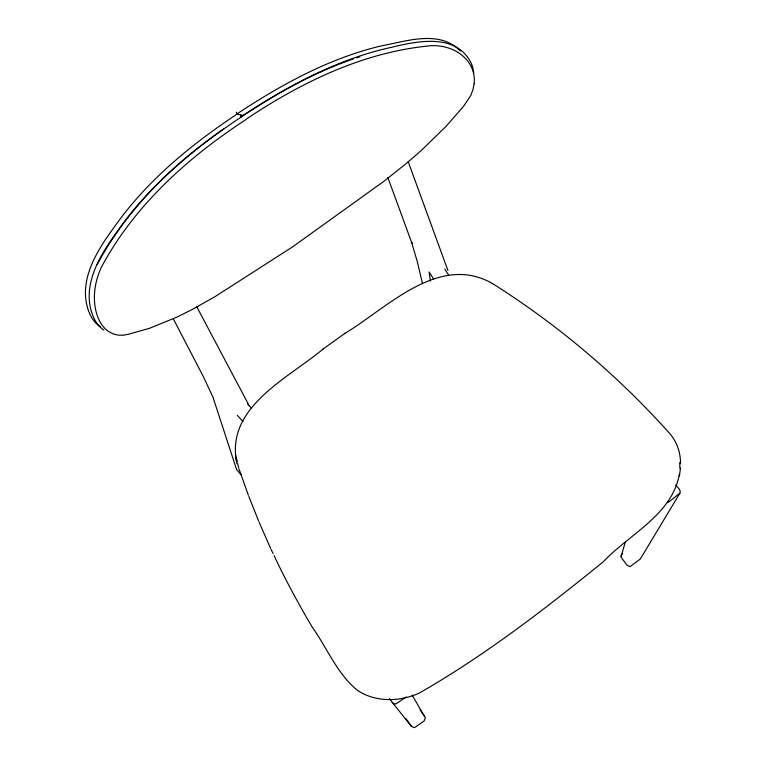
<?xml version="1.0" encoding="UTF-8"?>
<svg xmlns="http://www.w3.org/2000/svg" width="766" height="766" viewBox="0 0 766 766"><rect width="100%" height="100%" fill="white"/><g stroke="black" fill="none" stroke-linecap="round" stroke-linejoin="round"><path stroke-width="1.15" d="M236.234 112.458L237 114.144L243.234 115.446C277.713 92.791 314.184 72.54 353.231 58.944M679.806 468.198L679.787 462.587M625.257 542.271L620.977 557.112L627.249 565.423L630.179 566.572L640.299 559.008L679.94 493.103L680.198 491.159L679.404 489.35L675.698 484.83M679.413 475.992L680.505 467.94M474.144 83.753L472.976 89.66L470.764 95.482L463.507 106.378L446.166 126.227L421.032 150.71L406.315 163.464L384.197 181.073L292.689 246.796L215.514 296.327L193.022 309.081L177.482 316.875L149.619 328.269L128.631 334.206L123.288 335.211L118.156 335.125L113.282 333.928L108.782 331.64A65.742 38.214 -68.8 0 1 98.364 318.512C91.566 301.957 94.036 282.836 101.514 266.951C134.471 205.48 187.526 157.786 245.273 120.023L247.255 118.443C302.589 81.656 364.501 51.648 431.507 45.673C447.076 45.031 463.851 52.069 471.128 66.479A63.693 44.323 -12.7 0 1 474.135 83.753M679.442 473.589C672.672 514.637 629.058 534.199 603.369 561.727C544.798 609.181 484.754 655.591 419.232 693.125C399.718 701.876 375.522 702.508 357.32 690.262C337.069 673.697 327.092 647.94 312.155 627.009C298.481 603.761 285.517 580.073 274.104 555.618M620.91 555.925L622.136 553.885M97.225 264.596L97.703 263.6C127.28 208.563 173.059 164.326 223.854 128.793M679.94 493.103L669.206 501.711L667.301 502.486M323.396 348.789C288.763 378.05 224.352 407.368 236.991 463.689M406.219 696.964L395.945 703.935L393.868 703.667L392.259 702.374L389.588 698.602M344.719 333.526L345.083 333.258C387.079 308.133 438.506 253.144 492.069 283.286C557.782 324.64 617.53 375.311 669.379 433.087C676.732 441.446 680.773 452.649 680.457 463.775M323.003 349.085L345.083 333.258M240.648 117.361L240.572 115.235L241.242 117.016C194.65 147.867 150.49 184.137 118.203 230.212C100.423 254.417 80.344 285.938 93.347 316.923A65.656 38.357 -69 0 0 103.86 330.069M237 114.144L236.637 114.373C190.389 145.138 146.459 181.14 114.364 226.947C96.564 251.114 76.562 282.635 89.632 313.562A65.541 38.501 -69.1 0 0 100.193 326.737M243.329 115.666L241.242 117.016L243.397 115.302C289.098 85.208 338.438 58.695 392.345 47.128C417.815 40.885 455.531 33.388 470.621 62.046A63.559 44.428 -12.3 0 1 473.742 73.431M356.496 57.9L359.752 56.856M392.259 702.374L411.505 726.465L414.425 727.7L424 721.084L425.379 718.077L412.137 695.001M247.428 403.778L251.487 408.144M237.316 415.392L242.985 421.53M241.031 474.776L236.598 469.558L212.852 396.865L202.952 375.867L173.279 318.761M460.395 51.025C439.339 29.405 406.602 41.297 381.133 45.912C329.955 58.12 283.066 83.618 239.385 112.324L237.23 114.029L236.55 112.248M420.007 709.785L424.814 716.516M406.018 718.738L411.505 726.465M444.778 269.058L448.646 275.099M429.745 272.926L433.594 278.977M196.594 306.467L249.132 405.578M271.04 549.289L273.079 553.512M258.908 521.77L270.532 548.236M248.835 496.416L258.468 520.669M408.211 161.741L447.938 270.503M387.864 177.54L411.936 243.272L411.543 242.133L417.116 261.005L422.363 283.056M238.954 468.773L248.395 495.305M237.651 463.583L238.695 467.739M235.468 454.458L236.713 462.09M429.104 271.92L430.415 281.045M236.924 459.361L237.125 461.505M236.522 468.486L236.598 469.558"/></g></svg>
